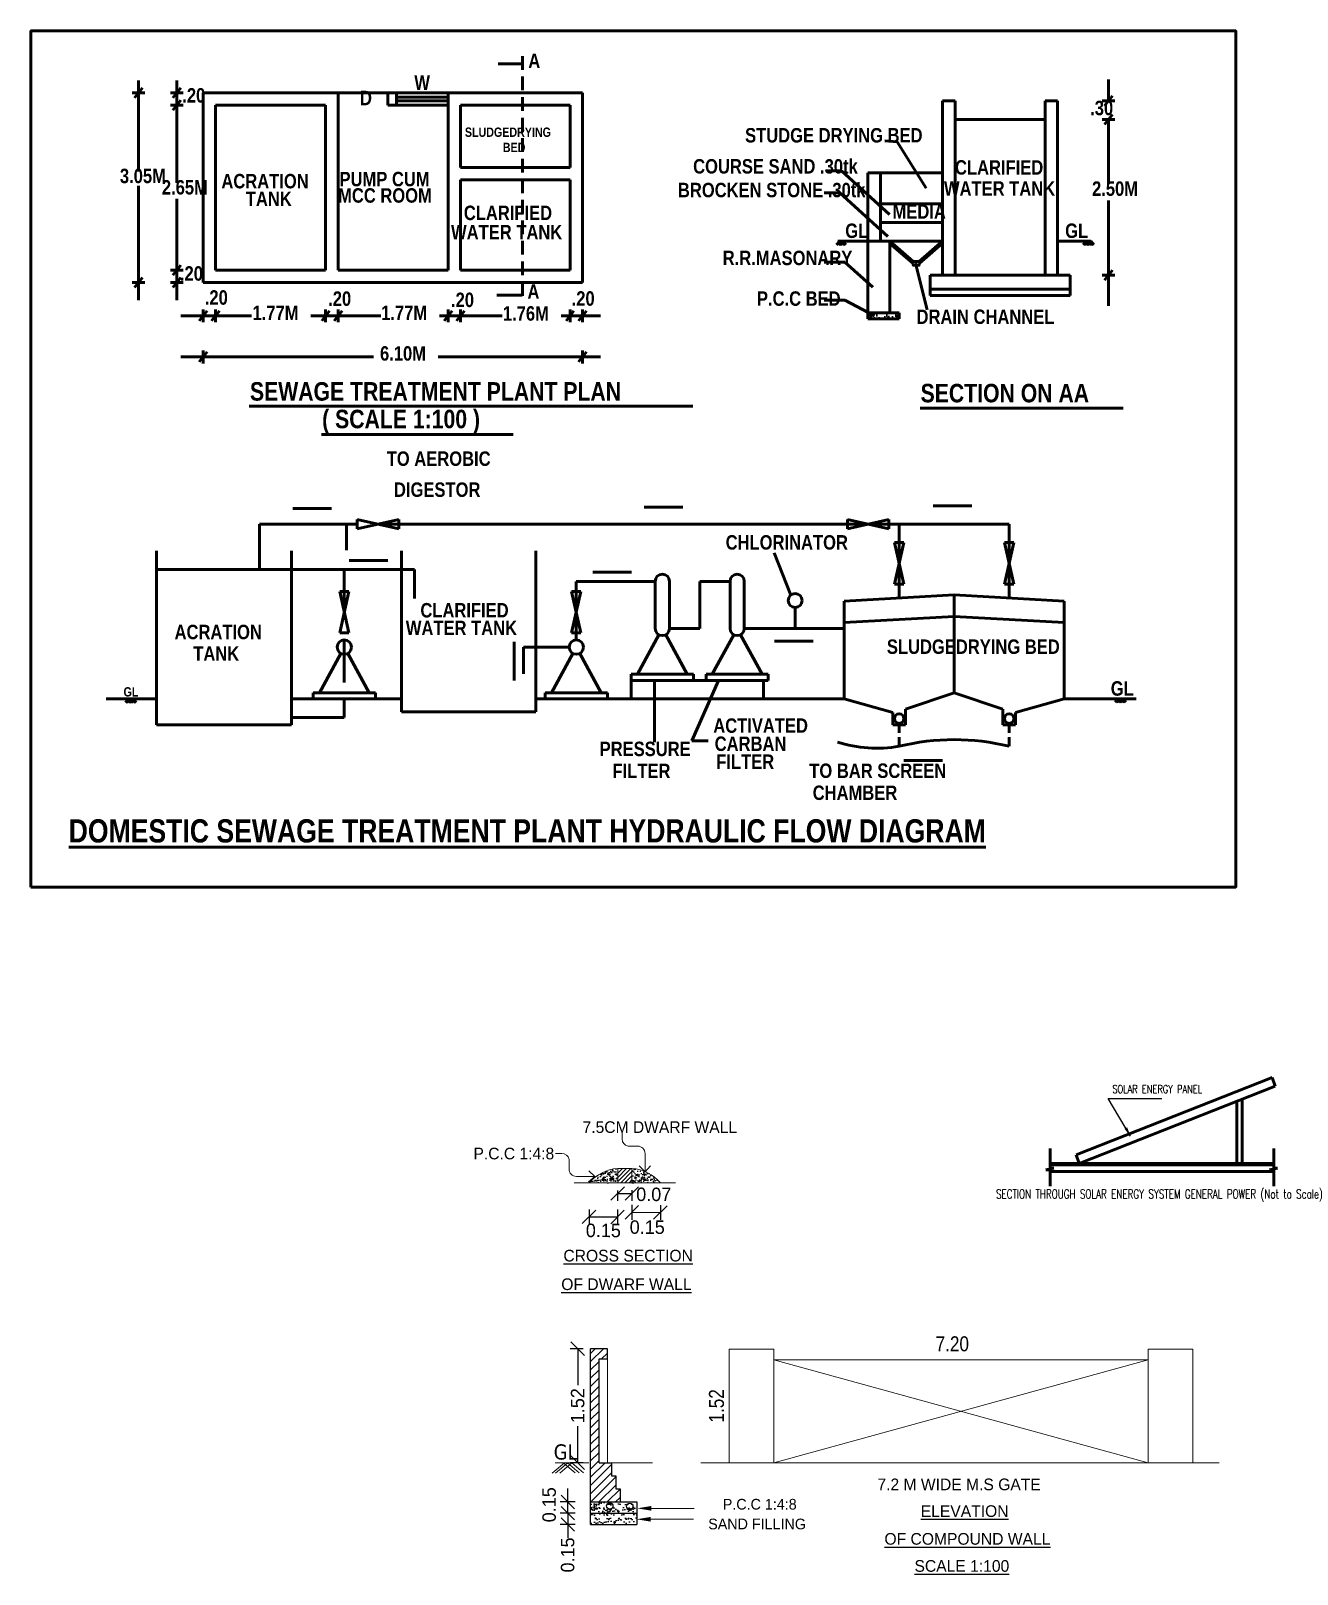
# Model space of a CAD drawing. Header units: metres. Extents: x 173383 to 173947, y -96409 to -96195.
# Drawn here: x 173429.5 to 173498.8, y -96279.5 to -96195 of the extents above; entities that cross this region are included whole.
import ezdxf
from ezdxf.enums import TextEntityAlignment as Align

# ---------------------------------------------------------------- set-up
doc = ezdxf.new("R2010")
doc.units = ezdxf.units.M
doc.header["$LTSCALE"] = 3
doc.header["$MEASUREMENT"] = 0
doc.linetypes.add('ACAD_ISO10W100', pattern=[18, 12, -3, 0, -3])
doc.linetypes.add('HIDDEN', pattern=[0.375, 0.25, -0.125])
doc.layers.get('0').update_dxf_attribs({"linetype": 'CONTINUOUS', "lineweight": 50})
doc.layers.get('Defpoints').update_dxf_attribs({"linetype": 'CONTINUOUS'})
for name, color, linetype, lineweight in [('0 @ 1', 7, 'CONTINUOUS', 50), ('ARROW', 8, 'CONTINUOUS', 25), ('ARROWS', 251, 'CONTINUOUS', 13), ('AU_SECTION LINES', 244, 'ACAD_ISO10W100', 25), ('THICK', 43, 'CONTINUOUS', 15), ('THIN', 11, 'CONTINUOUS', 15)]:
    doc.layers.add(name, color=color, linetype=linetype, lineweight=lineweight)
for name, color, linetype in [('2', 57, 'CONTINUOUS'), ('Dimension', 4, 'CONTINUOUS'), ('Hatch', 252, 'CONTINUOUS'), ('TEXT', 4, 'CONTINUOUS'), ('WALL', 7, 'CONTINUOUS')]:
    doc.layers.add(name, color=color, linetype=linetype)
doc.styles.add('Arch-Dim', font='romanc.shx', dxfattribs={"width": 0.75})
doc.styles.add('Arial', font='swisscbi.ttf')
doc.styles.add('ARIAL NARROW', font='')
doc.styles.add('RJ', font='ARIALN.TTF')
doc.styles.add('style1', font='romanc.shx', dxfattribs={"width": 0.7, "height": 0.25})
doc.styles.add('styler', font='romanc.shx', dxfattribs={"width": 0.7, "height": 0.25})
doc.styles.add('Tahoma', font='tahoma.ttf')
doc.styles.get('ARIAL NARROW').set_extended_font_data('Lydian BT')
doc.dimstyles.new('Annotative-UK', dxfattribs={"dimscale": 0, "dimtxt": 2.5, "dimasz": 1.5, "dimexe": 1.5, "dimexo": 1.5, "dimgap": 0.8, "dimtad": 1, "dimdec": 0, "dimdsep": 46, "dimtxsty": 'Arch-Dim', "dimblk": 'ARCHTICK', "dimcen": 2.5, "dimadec": 1, "dimazin": 2, "dimtfac": 1, "dimtdec": 0, "dimtix": 1, "dimtmove": 2, "dimatfit": 3, "dimfxl": 0, "dimtolj": 1, "dimtzin": 0, "dimarcsym": 0})
doc.dimstyles.new('RJ DIM', dxfattribs={"dimtxt": 0.23, "dimasz": 0.18, "dimexe": 0.1, "dimexo": 0.1, "dimgap": 0.09, "dimtad": 0, "dimzin": 0, "dimdsep": 46, "dimtxsty": 'ARIAL NARROW', "dimblk": 'OBLIQUE', "dimcen": 0.09, "dimclrd": 8, "dimclre": 8, "dimclrt": 7, "dimadec": 0, "dimazin": 0, "dimtfac": 1, "dimtofl": 0, "dimtmove": 2, "dimatfit": 3, "dimfxl": 0, "dimtolj": 1, "dimtzin": 0, "dimlwd": -1, "dimlwe": -1, "dimarcsym": 0})
doc.dimstyles.new('RJY', dxfattribs={"dimtxt": 2, "dimasz": 1, "dimexe": 0.18, "dimexo": 2, "dimgap": 0.09, "dimtad": 0, "dimdec": 1, "dimzin": 0, "dimdsep": 46, "dimtxsty": 'RJ', "dimblk": 'ARCHTICK', "dimcen": 0.09, "dimse1": 1, "dimse2": 1, "dimsd1": 1, "dimsd2": 1, "dimclrt": 7, "dimadec": 0, "dimazin": 0, "dimtfac": 1, "dimtdec": 1, "dimtofl": 0, "dimtmove": 0, "dimatfit": 3, "dimfxl": 0, "dimtolj": 1, "dimtzin": 0, "dimarcsym": 0})
doc.dimstyles.get("Standard").update_dxf_attribs({"dimtxt": 0.25, "dimasz": 0.15, "dimexe": 0.15, "dimexo": 0.15, "dimgap": 0.15, "dimtad": 1, "dimzin": 3, "dimdsep": 46, "dimtxsty": 'style1', "dimblk": 'ARCHTICK', "dimcen": 0, "dimdle": 0.15, "dimse1": 1, "dimse2": 1, "dimclrd": 8, "dimclre": 13, "dimclrt": 7, "dimadec": 0, "dimazin": 0, "dimtfac": 0.65, "dimtix": 1, "dimtofl": 0, "dimtmove": 0, "dimatfit": 3, "dimfxl": 0, "dimtolj": 1, "dimtzin": 0, "dimlwd": -1, "dimlwe": -1, "dimarcsym": 0})
pattern_1 = [(37.5, (969.301176, 380.844214), (-0.002000055, 0.06117715), [0, -0.04826039, 0, -0.053975436, 0, -0.051594167]), (7.5, (969.301176, 380.844214), (0.056190864, 0.08960386), [0, -0.02603521, 0, -0.04349785, 0, -0.016668885]), (327.5, (969.262123, 380.844214), (0.098874803, 0.000179676), [0, -0.015875128, 0, -0.057150462, 0, -0.074613103]), (317.5, (969.26212, 380.84421), (0.09544529, 0.02786642), [0, -0.007937564, 0, -0.037465303, 0, -0.042862846])]
pattern_2 = [(37.5, (946.062666, 1249.33444), (-0.003149668, 0.0963411885), [0, -0.076, 0, -0.085, 0, -0.08125]), (7.5, (946.06267, 1249.33444), (0.088488835, 0.141107303), [0, -0.041, 0, -0.0685, 0, -0.02625]), (327.5, (946.001166, 1249.33444), (0.155707093, 0.000282953), [0, -0.025, 0, -0.09, 0, -0.1175]), (317.5, (946.00117, 1249.33444), (0.15030633, 0.043883778), [0, -0.0125, 0, -0.059, 0, -0.0675])]

# ---------------------------------------------------------------- blocks, each defined once
blk = doc.blocks.new('_ArchTick')
at = {"color": 0, "const_width": 0.15}
blk.add_lwpolyline([(-0.5, -0.5), (0.5, 0.5)], dxfattribs=at)
blk = doc.blocks.new('A$C6B2D379F')
at = {"layer": 'ARROWS'}
for q in [(14.5, 5), (24, 5.2)]:
    blk.add_line((19.4, 0), q, dxfattribs=at)
blk.add_lwpolyline([(19.4, 0), (19.4, 15.5, 0.404821), (13, 21.7), (5, 21.7, -0.366653), (0, 27.9), (0, 33.2)], format="xyb", dxfattribs=at)
blk = doc.blocks.new('_Oblique')
at = {"color": 0, "linetype": 'ByBlock', "lineweight": -2}
blk.add_line((-0.5, -0.5), (0.5, 0.5), dxfattribs=at)
blk = doc.blocks.new('*D12')
at = {"layer": 'Defpoints', "color": 0}
for p in [(949.77, 456.074), (950.151, 456.072), (950.149, 455.616)]:
    blk.add_point(p, dxfattribs=at)
at = {"layer": 'Dimension', "color": 8}
for p, q in [((949.768, 455.717), (949.768, 455.517)), ((949.768, 455.617), (950.149, 455.616)), ((950.149, 455.716), (950.149, 455.516))]:
    blk.add_line(p, q, dxfattribs=at)
at = {"layer": 'Dimension', "color": 8, "xscale": 0.18, "yscale": 0.18, "zscale": 0.18}
for p, rotation in [((949.768, 455.617), 179.7923062848879), ((950.149, 455.616), 359.792306284888)]:
    blk.add_blockref('_Oblique', p, dxfattribs=dict(at, rotation=rotation))
at = {"layer": 'Dimension', "color": 7, "insert": (949.96, 455.435), "char_height": 0.18, "attachment_point": 5, "rotation": 359.7923, "style": 'ARIAL NARROW'}
blk.add_mtext('\\A1;0.15', dxfattribs=at)
blk = doc.blocks.new('*D13')
at = {"layer": 'Defpoints', "color": 0}
for p in [(950.151, 456.072), (950.341, 456.074), (950.341, 455.931)]:
    blk.add_point(p, dxfattribs=at)
at = {"layer": 'Dimension', "color": 8}
for p, q in [((950.15, 455.972), (950.15, 455.831)), ((950.15, 455.931), (950.341, 455.931)), ((950.341, 455.974), (950.34, 455.831))]:
    blk.add_line(p, q, dxfattribs=at)
at = {"layer": 'Dimension', "color": 8, "xscale": 0.18, "yscale": 0.18, "zscale": 0.18}
for p, rotation in [((950.15, 455.931), 179.7923062834998), ((950.341, 455.931), 359.7923062834999)]:
    blk.add_blockref('_Oblique', p, dxfattribs=dict(at, rotation=rotation))
at = {"layer": 'Dimension', "color": 7, "insert": (950.633, 455.917), "char_height": 0.18, "attachment_point": 5, "rotation": 359.7923, "style": 'ARIAL NARROW'}
blk.add_mtext('\\A1;0.07', dxfattribs=at)
blk = doc.blocks.new('*D6')
at = {"layer": 'Defpoints', "color": 0}
for p in [(950.341, 456.074), (950.724, 456.074), (950.722, 455.676)]:
    blk.add_point(p, dxfattribs=at)
at = {"layer": 'Dimension', "color": 8}
for p, q in [((950.34, 455.778), (950.339, 455.578)), ((950.723, 455.776), (950.722, 455.576)), ((950.34, 455.678), (950.722, 455.676))]:
    blk.add_line(p, q, dxfattribs=at)
at = {"layer": 'Dimension', "color": 8, "xscale": 0.18, "yscale": 0.18, "zscale": 0.18}
for p, rotation in [((950.34, 455.678), 179.7923062834998), ((950.722, 455.676), 359.7923062834999)]:
    blk.add_blockref('_Oblique', p, dxfattribs=dict(at, rotation=rotation))
at = {"layer": 'Dimension', "color": 7, "insert": (950.546, 455.479), "char_height": 0.18, "attachment_point": 5, "rotation": 359.7923, "style": 'ARIAL NARROW'}
blk.add_mtext('\\A1;0.15', dxfattribs=at)
blk = doc.blocks.new('*D7')
at = {"layer": 'Defpoints', "color": 0}
for p in [(949.484, 451.656), (949.789, 451.656), (949.789, 451.506)]:
    blk.add_point(p, dxfattribs=at)
at = {"layer": 'Dimension', "color": 8}
for p, q in [((949.484, 451.656), (949.484, 451.836)), ((949.584, 451.656), (949.384, 451.656)), ((949.584, 451.506), (949.384, 451.506)), ((949.484, 451.506), (949.484, 451.326))]:
    blk.add_line(p, q, dxfattribs=at)
at = {"layer": 'Dimension', "color": 8, "xscale": 0.18, "yscale": 0.18, "zscale": 0.18}
for p, rotation in [((949.484, 451.656), 270), ((949.484, 451.506), 90)]:
    blk.add_blockref('_Oblique', p, dxfattribs=dict(at, rotation=rotation))
at = {"layer": 'Dimension', "color": 7, "insert": (949.483, 451.098), "char_height": 0.18, "attachment_point": 5, "rotation": 90, "style": 'ARIAL NARROW'}
blk.add_mtext('\\A1;0.15', dxfattribs=at)
blk = doc.blocks.new('*D8')
at = {"layer": 'Defpoints', "color": 0}
for p in [(949.484, 451.806), (949.789, 451.806), (949.789, 451.656)]:
    blk.add_point(p, dxfattribs=at)
at = {"layer": 'Dimension', "color": 8}
for p, q in [((949.584, 451.806), (949.384, 451.806)), ((949.484, 451.806), (949.484, 451.986)), ((949.584, 451.656), (949.384, 451.656)), ((949.484, 451.656), (949.484, 451.476))]:
    blk.add_line(p, q, dxfattribs=at)
at = {"layer": 'Dimension', "color": 8, "xscale": 0.18, "yscale": 0.18, "zscale": 0.18}
for p, rotation in [((949.484, 451.806), 270), ((949.484, 451.656), 90)]:
    blk.add_blockref('_Oblique', p, dxfattribs=dict(at, rotation=rotation))
at = {"layer": 'Dimension', "color": 7, "insert": (949.236, 451.769), "char_height": 0.18, "attachment_point": 5, "rotation": 90, "style": 'ARIAL NARROW'}
blk.add_mtext('\\A1;0.15', dxfattribs=at)
blk = doc.blocks.new('*D9')
at = {"layer": 'Defpoints', "color": 0}
for p in [(949.617, 453.855), (949.789, 453.855), (949.789, 452.331)]:
    blk.add_point(p, dxfattribs=at)
at = {"layer": 'Dimension', "color": 8}
for p, q in [((949.689, 453.855), (949.517, 453.855)), ((949.617, 453.855), (949.617, 453.367)), ((949.617, 452.331), (949.617, 452.819)), ((949.689, 452.331), (949.517, 452.331))]:
    blk.add_line(p, q, dxfattribs=at)
at = {"layer": 'Dimension', "color": 8, "xscale": 0.18, "yscale": 0.18, "zscale": 0.18}
for p, rotation in [((949.617, 453.855), 90), ((949.617, 452.331), 270)]:
    blk.add_blockref('_Oblique', p, dxfattribs=dict(at, rotation=rotation))
at = {"layer": 'Dimension', "color": 7, "insert": (949.617, 453.093), "char_height": 0.18, "attachment_point": 5, "rotation": 90, "style": 'ARIAL NARROW'}
blk.add_mtext('\\A1;1.52', dxfattribs=at)
blk = doc.blocks.new('*D10')
at = {"layer": 'Defpoints', "color": 0}
for p in [(951.64, 453.851), (951.472, 452.331), (951.64, 452.331)]:
    blk.add_point(p, dxfattribs=at)
at = {"layer": 'Dimension', "color": 0, "insert": (951.472, 453.091), "char_height": 0.2, "attachment_point": 5, "rotation": 90, "style": 'RJ'}
blk.add_mtext('\\A1;1.52', dxfattribs=at)
blk = doc.blocks.new('*D11')
at = {"layer": 'Defpoints', "color": 0}
for p in [(957.238, 453.919), (952.238, 453.705), (957.238, 453.705)]:
    blk.add_point(p, dxfattribs=at)
at = {"layer": 'Dimension', "color": 0, "insert": (954.622, 453.919), "char_height": 0.2, "attachment_point": 5, "style": 'RJ'}
blk.add_mtext('\\A1;7.20', dxfattribs=at)
blk = doc.blocks.new('CW')
at = {"layer": 'Hatch', "ltscale": 0.5}
h = blk.add_hatch(dxfattribs=at)
h.set_pattern_fill('AR-SAND', color=256, scale=0.03175, style=0)
h.set_pattern_definition(pattern_1)
h.paths.add_polyline_path([(949.77, 456.074), (950.151, 456.074), (950.151, 456.264, 0.194649)])
h = blk.add_hatch(dxfattribs=at)
h.set_pattern_fill('AR-SAND', color=256, scale=0.03175, style=0)
h.set_pattern_definition(pattern_1)
h.paths.add_polyline_path([(950.342, 456.264), (950.341, 456.074), (950.724, 456.074, 0.194649)])
at = {"layer": 'Hatch'}
h = blk.add_hatch(dxfattribs=at)
h.set_pattern_fill('AR-SAND', color=256, scale=0.05, style=0)
h.set_pattern_definition(pattern_2)
h.paths.add_polyline_path([(949.789, 451.806), (949.789, 451.656), (950.408, 451.656), (950.408, 451.806)])
h = blk.add_hatch(dxfattribs=at)
h.set_pattern_fill('AR-SAND', color=256, scale=0.05, style=0)
h.set_pattern_definition(pattern_2)
h.paths.add_polyline_path([(950.408, 451.506), (950.408, 451.656), (949.789, 451.656), (949.789, 451.506)])
at = {"layer": 'THIN'}
h = blk.add_hatch(dxfattribs=at)
h.set_pattern_fill('ANSI31', color=256, scale=0.317503, style=0)
h.set_pattern_definition([(45, (969.301176, 380.844214), (-0.028063527, 0.028063527), [])])
h.paths.add_polyline_path([(950.341, 456.074), (950.342, 456.264), (950.151, 456.264), (950.151, 456.074)])
h = blk.add_hatch(dxfattribs=at)
h.set_pattern_fill('ANSI31', color=256, scale=0.625, style=0)
h.set_pattern_definition([(45, (966.39064, 392.05927), (-0.05524272, 0.05524272), [])])
h.paths.add_polyline_path([(949.789, 453.855), (949.789, 451.806), (950.183, 451.806), (950.183, 451.981), (950.127, 451.981), (950.127, 452.156), (950.07, 452.156), (950.07, 452.331), (949.902, 452.331), (949.902, 453.718), (950.014, 453.718), (950.014, 453.855)])
at = {"layer": 'Dimension', "color": 9, "ltscale": 0.7}
blk.add_line((950.341, 456.074), (950.366, 456.074), dxfattribs=at)
at = {"layer": 'Hatch', "ltscale": 0.5}
for centre, radius in [((949.965, 456.143), 0.00765), ((950.072, 456.135), 0.0121), ((950.394, 456.141), 0.00765), ((950.501, 456.134), 0.0121), ((949.95, 456.123), 0.0045), ((949.965, 456.113), 0.003), ((950.069, 456.117), 0.0045), ((950.091, 456.116), 0.00424), ((950.394, 456.111), 0.003), ((950.498, 456.116), 0.0045), ((950.52, 456.114), 0.00424)]:
    blk.add_circle(centre, radius, dxfattribs=at)
at = {"layer": 'Hatch'}
for centre, radius in [((949.824, 451.718), 0.0239), ((949.851, 451.763), 0.0156), ((949.871, 451.718), 0.0115), ((950.045, 451.753), 0.0428), ((950.032, 451.691), 0.0214), ((950.06, 451.703), 0.00631), ((950.313, 451.748), 0.0422), ((950.328, 451.7), 0.00665), ((950.358, 451.71), 0.00623)]:
    blk.add_circle(centre, radius, dxfattribs=at)
at = {"layer": 'THICK'}
for p, q in [((950.151, 456.264), (950.151, 456.074)), ((950.151, 456.264), (950.342, 456.264)), ((949.439, 452.331), (949.278, 452.189)), ((949.483, 452.331), (949.322, 452.189)), ((949.539, 452.331), (949.378, 452.189)), ((949.425, 452.331), (949.581, 452.194)), ((949.48, 452.331), (949.635, 452.194)), ((949.539, 452.331), (949.694, 452.194))]:
    blk.add_line(p, q, dxfattribs=at)
at = {"layer": 'THICK', "linetype": 'Continuous'}
for p, q in [((950.341, 456.074), (950.342, 456.264)), ((949.569, 456.074), (950.924, 456.074))]:
    blk.add_line(p, q, dxfattribs=at)
at = {"layer": 'THICK'}
for centre, start, end in [((950.196, 455.697), 94.4939, 138.5533), ((950.297, 455.697), 41.4467, 85.5061)]:
    blk.add_arc(centre, 0.569, start, end, dxfattribs=at)
at = {"layer": 'THIN'}
for p, q in [((950.014, 452.331), (950.014, 453.718)), ((951.64, 452.331), (951.64, 453.851)), ((951.64, 453.851), (952.238, 453.851)), ((952.238, 452.331), (952.238, 453.851)), ((952.238, 453.705), (957.238, 453.705)), ((957.238, 452.331), (952.238, 453.705)), ((952.238, 452.331), (957.238, 453.705)), ((957.238, 452.331), (957.238, 453.851)), ((957.238, 453.851), (957.35, 453.851)), ((957.35, 453.851), (957.836, 453.851)), ((957.836, 452.331), (957.836, 453.851)), ((949.317, 452.331), (949.765, 452.331)), ((950.07, 452.331), (950.615, 452.331)), ((951.264, 452.331), (958.187, 452.331))]:
    blk.add_line(p, q, dxfattribs=at)
for points in [[(950.599, 451.721), (950.599, 451.721), (951.172, 451.721)], [(950.59, 451.575), (950.59, 451.575), (951.162, 451.575)]]:
    blk.add_lwpolyline(points, dxfattribs=at)
for points in [[(950.59, 451.606), (950.404, 451.575), (950.59, 451.544)], [(950.599, 451.752), (950.413, 451.721), (950.599, 451.69)]]:
    blk.add_solid(points, dxfattribs=at)
at = {"layer": 'WALL'}
for p, q in [((949.789, 451.506), (949.789, 453.855)), ((950.014, 453.855), (949.789, 453.855)), ((949.902, 452.331), (949.902, 453.718)), ((949.902, 453.718), (950.014, 453.718)), ((950.014, 453.718), (950.014, 453.855)), ((949.902, 452.331), (950.07, 452.331)), ((950.07, 452.331), (950.07, 452.156)), ((950.07, 452.156), (950.127, 452.156)), ((950.127, 452.156), (950.127, 451.981)), ((949.789, 451.806), (950.408, 451.806)), ((950.127, 451.981), (950.183, 451.981)), ((950.183, 451.981), (950.183, 451.806)), ((950.408, 451.806), (950.408, 451.506)), ((949.789, 451.656), (950.408, 451.656)), ((949.789, 451.506), (950.408, 451.506))]:
    blk.add_line(p, q, dxfattribs=at)
at = {"layer": 'ARROW', "ltscale": 10, "xscale": 0.0158751282787528, "yscale": 0.0158751282787528, "zscale": 0.0158751282787528}
blk.add_blockref('A$C6B2D379F', (950.21, 456.218), dxfattribs=at)
at = {"layer": 'ARROW', "ltscale": 10, "xscale": -0.0158751282784727, "yscale": 0.0158751282784726, "zscale": 0.0158751282785405, "rotation": 90}
blk.add_blockref('A$C6B2D379F', (949.846, 456.465), dxfattribs=at)
at = {"layer": 'TEXT', "style": 'ARIAL NARROW'}
for s, height, p in [('7.5CM DWARF WALL', 0.15606, (951.746, 456.817)), ('P.C.C 1:4:8', 0.15606, (949.303, 456.464)), ('P.C.C 1:4:8', 0.14286, (952.543, 451.776)), ('SAND FILLING', 0.14286, (952.667, 451.512))]:
    blk.add_text(s, height=height, dxfattribs=at).set_placement(p, align=Align.MIDDLE_RIGHT)
for s, p in [('%%UCROSS SECTION', (950.291, 455.099)), ('%%UOF DWARF WALL', (950.268, 454.717)), ('%%UELEVATION', (954.787, 451.684)), ('%%UOF COMPOUND WALL', (954.824, 451.313)), ('%%USCALE 1:100', (954.75, 450.951))]:
    blk.add_text(s, height=0.15625, dxfattribs=at).set_placement(p, align=Align.MIDDLE_CENTER)
at = {"layer": 'TEXT', "style": 'Tahoma'}
blk.add_text('GL', height=0.2035, dxfattribs=at).set_placement((949.296, 452.373))
at = {"layer": 'TEXT', "insert": (954.713, 452.04), "char_height": 0.15625, "attachment_point": 5, "style": 'ARIAL NARROW'}
blk.add_mtext('7.2 M WIDE M.S GATE', dxfattribs=at)
at = {"layer": 'Dimension'}
for base, p1, p2, angle, text, dimstyle, override, picture, middle, dimtype in [((950.149, 455.616), (949.77, 456.074), (950.151, 456.072), 359.7923, '0.15', 'RJ DIM', {"dimtxt": 0.18}, '*D12', (949.96, 455.435), 129), ((950.341, 455.931), (950.151, 456.072), (950.341, 456.074), 179.7923, '0.07', 'RJ DIM', {"dimtxt": 0.18}, '*D13', (950.633, 455.917), 128), ((950.722, 455.676), (950.341, 456.074), (950.724, 456.074), 179.7923, '0.15', 'RJ DIM', {"dimtxt": 0.18}, '*D6', (950.546, 455.479), 128), ((957.238, 453.919), (952.238, 453.705), (957.238, 453.705), 0, '7.20', 'RJY', {"dimtxt": 0.2}, '*D11', (954.622, 453.919), 129), ((949.484, 451.806), (949.789, 451.656), (949.789, 451.806), 270, '0.15', 'RJ DIM', {"dimtxt": 0.18}, '*D8', (949.236, 451.769), 128), ((949.484, 451.656), (949.789, 451.506), (949.789, 451.656), 90, '0.15', 'RJ DIM', {"dimtxt": 0.18}, '*D7', (949.483, 451.098), 129)]:
    dim = blk.add_linear_dim(base=base, p1=p1, p2=p2, angle=angle, text=text, dimstyle=dimstyle, override=override, dxfattribs=at)
    dim.commit()
    dim.dimension.update_dxf_attribs({"geometry": picture, "text_midpoint": middle, "dimtype": dimtype})
for p1, p2, distance, dimstyle, override, picture, middle in [((949.789, 452.331), (949.789, 453.855), 0.172, 'RJ DIM', {"dimtxt": 0.18}, '*D9', (949.617, 453.093)), ((951.64, 453.851), (951.64, 452.331), -0.168, 'RJY', {"dimtxt": 0.2}, '*D10', (951.472, 453.091))]:
    dim = blk.add_aligned_dim(p1=p1, p2=p2, distance=distance, text='1.52', dimstyle=dimstyle, override=override, dxfattribs=at)
    dim.commit()
    dim.dimension.update_dxf_attribs({"geometry": picture, "text_midpoint": middle})

msp = doc.modelspace()

# ---------------------------------------------------------------- hatches: boundary and pattern name
h = msp.add_hatch()
h.set_pattern_fill('AR-CONC', color=256, scale=0.102091, style=0)
h.set_pattern_definition([(50, (173331.71796, -96280.11513), (0.7322594, -0.0640644), [0.0765684, -0.8422522]), (355, (173331.718, -96280.1151), (-0.141653, 0.7679218), [0.0612547, -0.6738018]), (100.4514, (173331.779, -96280.1205), (0.590607, 0.703857), [0.065073, -0.7158042]), (46.1842, (173331.718, -96279.91095), (1.089559, -0.1689803), [0.1148526, -1.263378]), (96.6356, (173331.8088, -96279.925), (0.954208, 0.9944884), [0.09761, -1.073706]), (351.1842, (173331.718, -96279.911), (0.954207, 0.994489), [0.091882, -1.010703]), (21, (173331.82006, -96279.962), (0.6093894, -0.4110384), [0.0765684, -0.8422522]), (326, (173331.82006, -96279.962), (0.2484035, 0.7403142), [0.0612547, -0.6738018]), (71.4514, (173331.87084, -96279.99625), (0.8577932, 0.3292752), [0.065073, -0.7158042]), (37.5, (173331.71796, -96280.11513), (0.01241414, 0.33985526), [0, -0.6656345, 0, -0.6840109, 0, -0.676354]), (7.5, (173331.71796, -96280.11513), (0.2685708, 0.4026596), [0, -0.3899883, 0, -0.6503208, 0, -0.2577802]), (327.5, (173331.4903, -96280.11513), (0.5449856, -0.02302653), [0, -0.255228, 0, -0.7963112, 0, -1.0566437]), (317.5, (173331.3882, -96280.11513), (0.5953816, 0.1021984), [0, -0.3317963, 0, -0.5288323, 0, -0.7503702])])
h.paths.add_polyline_path([(173475.282, -96210.458), (173475.282, -96210.798), (173476.983, -96210.798), (173476.983, -96210.458), (173476.473, -96210.458)])

# ---------------------------------------------------------------- linework, layer by layer
at = {"linetype": 'HIDDEN'}
msp.add_line((173456.374, -96196.402), (173456.374, -96209.835), dxfattribs=at)
for p, q in [((173435.359, -96202.719), (173435.359, -96197.739)), ((173437.457, -96203.341), (173437.457, -96197.739)), ((173488.441, -96198.863), (173488.441, -96197.689)), ((173435.009, -96198.412), (173435.708, -96198.412)), ((173435.141, -96198.686), (173435.576, -96198.138)), ((173437.108, -96198.412), (173437.807, -96198.412)), ((173437.24, -96198.686), (173437.675, -96198.138)), ((173446.282, -96198.412), (173438.898, -96198.412)), ((173438.898, -96198.412), (173438.898, -96208.802)), ((173446.282, -96199.093), (173446.282, -96198.412)), ((173446.282, -96198.412), (173449.005, -96198.412)), ((173459.656, -96198.412), (173449.005, -96198.412)), ((173449.005, -96199.093), (173449.005, -96198.412)), ((173449.481, -96199.093), (173449.481, -96198.412)), ((173449.481, -96198.651), (173452.306, -96198.651)), ((173452.306, -96199.093), (173452.306, -96198.412)), ((173459.656, -96208.802), (173459.656, -96198.412)), ((173488.224, -96199.137), (173488.659, -96198.589)), ((173437.108, -96199.093), (173437.807, -96199.093)), ((173437.24, -96199.367), (173437.675, -96198.819)), ((173445.602, -96199.093), (173439.578, -96199.093)), ((173439.578, -96199.093), (173439.578, -96208.121)), ((173445.602, -96208.121), (173445.602, -96199.093)), ((173446.282, -96208.121), (173446.282, -96199.093)), ((173452.306, -96199.093), (173449.005, -96199.093)), ((173449.481, -96198.855), (173452.306, -96198.855)), ((173452.306, -96208.121), (173452.306, -96199.093)), ((173458.976, -96199.093), (173452.986, -96199.093)), ((173452.986, -96202.506), (173452.986, -96199.093)), ((173458.976, -96202.506), (173458.976, -96199.093)), ((173479.365, -96208.392), (173479.365, -96198.863)), ((173479.365, -96198.863), (173480.046, -96198.863)), ((173480.046, -96198.863), (173480.046, -96208.392)), ((173485.661, -96198.863), (173484.98, -96198.863)), ((173484.98, -96198.863), (173484.98, -96199.884)), ((173485.661, -96199.884), (173485.661, -96198.863)), ((173488.092, -96198.863), (173488.791, -96198.863)), ((173484.98, -96199.884), (173480.046, -96199.884)), ((173484.98, -96199.884), (173484.98, -96208.392)), ((173485.661, -96208.392), (173485.661, -96199.884)), ((173488.092, -96199.884), (173488.791, -96199.884)), ((173488.224, -96200.158), (173488.659, -96199.61)), ((173488.441, -96203.415), (173488.441, -96199.856)), ((173458.976, -96202.506), (173452.986, -96202.506)), ((173475.962, -96202.801), (173475.282, -96202.801)), ((173475.282, -96202.801), (173475.282, -96206.544)), ((173475.962, -96204.503), (173475.962, -96202.801)), ((173475.962, -96202.801), (173479.365, -96202.801)), ((173435.359, -96209.768), (173435.359, -96203.501)), ((173452.986, -96208.121), (173452.986, -96203.187)), ((173458.976, -96203.187), (173452.986, -96203.187)), ((173458.976, -96208.121), (173458.976, -96203.187)), ((173437.457, -96209.768), (173437.457, -96204.217)), ((173475.962, -96205.524), (173475.962, -96204.503)), ((173475.962, -96204.503), (173479.365, -96204.503)), ((173488.441, -96210.075), (173488.441, -96204.318)), ((173475.962, -96206.544), (173475.962, -96205.524)), ((173475.962, -96205.524), (173479.365, -96205.524)), ((173473.741, -96206.544), (173473.568, -96206.731)), ((173473.626, -96206.544), (173475.437, -96206.544)), ((173473.663, -96206.544), (173473.835, -96206.731)), ((173473.837, -96206.544), (173473.664, -96206.731)), ((173473.896, -96206.544), (173473.724, -96206.731)), ((173473.741, -96206.544), (173473.914, -96206.731)), ((173473.837, -96206.544), (173474.009, -96206.731)), ((173473.896, -96206.544), (173474.069, -96206.731)), ((173475.282, -96206.544), (173475.962, -96206.544)), ((173475.282, -96206.544), (173475.282, -96210.798)), ((173479.365, -96206.544), (173475.962, -96206.544)), ((173475.962, -96206.544), (173476.473, -96206.544)), ((173476.473, -96206.544), (173476.473, -96210.458)), ((173476.473, -96206.544), (173479.365, -96206.544)), ((173477.76, -96207.655), (173476.473, -96206.544)), ((173477.76, -96207.757), (173476.473, -96206.658)), ((173479.365, -96206.544), (173478.078, -96207.655)), ((173478.078, -96207.757), (173479.365, -96206.642)), ((173485.661, -96208.392), (173485.661, -96206.544)), ((173485.661, -96206.544), (173487.472, -96206.544)), ((173487.238, -96206.544), (173487.066, -96206.731)), ((173487.316, -96206.544), (173487.144, -96206.731)), ((173487.238, -96206.544), (173487.411, -96206.731)), ((173487.412, -96206.544), (173487.239, -96206.731)), ((173487.472, -96206.544), (173487.299, -96206.731)), ((173487.316, -96206.544), (173487.489, -96206.731)), ((173487.412, -96206.544), (173487.585, -96206.731)), ((173487.472, -96206.544), (173487.644, -96206.731)), ((173437.24, -96208.395), (173437.675, -96207.847)), ((173474.012, -96207.682), (173472.882, -96207.682)), ((173435.009, -96208.802), (173435.708, -96208.802)), ((173435.141, -96209.076), (173435.576, -96208.528)), ((173437.108, -96208.121), (173437.807, -96208.121)), ((173437.108, -96208.802), (173437.807, -96208.802)), ((173437.24, -96209.076), (173437.675, -96208.528)), ((173438.898, -96208.802), (173459.656, -96208.802)), ((173439.578, -96208.121), (173445.602, -96208.121)), ((173446.282, -96208.121), (173452.306, -96208.121)), ((173452.986, -96208.121), (173458.976, -96208.121)), ((173478.685, -96209.175), (173478.685, -96208.392)), ((173478.685, -96208.392), (173479.365, -96208.392)), ((173480.046, -96208.392), (173479.365, -96208.392)), ((173484.98, -96208.392), (173480.046, -96208.392)), ((173484.98, -96208.392), (173485.661, -96208.392)), ((173485.661, -96208.392), (173486.342, -96208.392)), ((173486.342, -96208.392), (173486.342, -96209.175)), ((173488.092, -96208.392), (173488.791, -96208.392)), ((173488.224, -96208.666), (173488.659, -96208.118)), ((173479.365, -96209.175), (173478.685, -96209.175)), ((173478.685, -96209.515), (173478.685, -96209.175)), ((173486.342, -96209.515), (173478.685, -96209.515)), ((173486.342, -96209.175), (173479.365, -96209.175)), ((173486.342, -96209.175), (173486.342, -96209.515)), ((173438.681, -96210.899), (173439.115, -96210.351)), ((173438.898, -96210.975), (173438.898, -96210.276)), ((173439.361, -96210.899), (173439.796, -96210.351)), ((173439.578, -96210.975), (173439.578, -96210.276)), ((173445.385, -96210.899), (173445.819, -96210.351)), ((173445.602, -96210.975), (173445.602, -96210.276)), ((173446.065, -96210.899), (173446.5, -96210.351)), ((173446.282, -96210.975), (173446.282, -96210.276)), ((173452.089, -96210.899), (173452.523, -96210.351)), ((173452.306, -96210.975), (173452.306, -96210.276)), ((173452.769, -96210.899), (173453.204, -96210.351)), ((173452.986, -96210.975), (173452.986, -96210.276)), ((173458.759, -96210.899), (173459.193, -96210.351)), ((173458.976, -96210.975), (173458.976, -96210.276)), ((173459.439, -96210.899), (173459.874, -96210.351)), ((173459.656, -96210.975), (173459.656, -96210.276)), ((173476.473, -96210.458), (173475.282, -96210.458)), ((173476.473, -96210.458), (173476.983, -96210.458)), ((173476.983, -96210.798), (173476.983, -96210.458)), ((173437.668, -96210.625), (173441.548, -96210.625)), ((173444.784, -96210.625), (173448.625, -96210.625)), ((173451.825, -96210.625), (173455.264, -96210.625)), ((173458.489, -96210.625), (173460.643, -96210.625)), ((173475.282, -96210.798), (173476.983, -96210.798)), ((173437.668, -96212.881), (173448.224, -96212.881)), ((173438.681, -96213.155), (173439.115, -96212.607)), ((173438.898, -96213.231), (173438.898, -96212.531)), ((173451.765, -96212.881), (173460.643, -96212.881)), ((173459.439, -96213.155), (173459.874, -96212.607)), ((173459.656, -96213.231), (173459.656, -96212.531)), ((173441.413, -96215.573), (173454.266, -96215.573)), ((173454.266, -96215.573), (173465.691, -96215.573)), ((173478.131, -96215.677), (173484.15, -96215.677)), ((173484.15, -96215.677), (173489.244, -96215.677)), ((173445.379, -96217.13), (173450.76, -96217.13)), ((173450.76, -96217.13), (173455.865, -96217.13)), ((173441.986, -96224.512), (173441.986, -96222.039)), ((173441.986, -96222.039), (173447.329, -96222.039)), ((173446.743, -96222.039), (173446.743, -96223.454)), ((173447.329, -96221.785), (173447.329, -96222.294)), ((173449.599, -96221.785), (173447.329, -96222.294)), ((173447.329, -96221.785), (173449.599, -96222.294)), ((173448.464, -96222.039), (173483.011, -96222.039)), ((173448.464, -96222.039), (173449.599, -96222.039)), ((173449.599, -96221.785), (173449.599, -96222.294)), ((173474.156, -96221.785), (173474.156, -96222.294)), ((173476.426, -96221.785), (173474.156, -96222.294)), ((173474.156, -96221.785), (173476.426, -96222.294)), ((173475.291, -96222.039), (173476.426, -96222.039)), ((173476.426, -96221.785), (173476.426, -96222.294)), ((173476.988, -96223.047), (173476.988, -96222.039)), ((173483.011, -96223.419), (173483.011, -96222.039)), ((173476.734, -96223.047), (173477.242, -96223.047)), ((173476.734, -96223.047), (173477.242, -96225.317)), ((173476.734, -96225.317), (173477.242, -96223.047)), ((173476.988, -96224.182), (173476.988, -96223.047)), ((173482.757, -96223.047), (173483.266, -96223.047)), ((173482.757, -96223.047), (173483.266, -96225.317)), ((173482.757, -96225.317), (173483.266, -96223.047)), ((173483.011, -96224.182), (173483.011, -96223.047)), ((173436.347, -96233.02), (173436.347, -96223.491)), ((173443.731, -96224.512), (173443.731, -96223.491)), ((173443.731, -96223.491), (173443.731, -96224.512)), ((173449.755, -96224.512), (173449.755, -96223.491)), ((173457.105, -96232.313), (173457.105, -96223.491)), ((173443.731, -96224.512), (173436.347, -96224.512)), ((173443.731, -96233.02), (173443.731, -96224.512)), ((173443.731, -96224.512), (173449.755, -96224.512)), ((173446.624, -96226.851), (173446.624, -96224.512)), ((173449.755, -96231.606), (173449.755, -96224.512)), ((173449.755, -96224.512), (173450.457, -96224.512)), ((173450.457, -96224.512), (173450.457, -96226.099)), ((173476.988, -96224.182), (173476.988, -96226.08)), ((173483.011, -96224.182), (173483.011, -96226.08)), ((173446.37, -96225.716), (173446.878, -96225.716)), ((173446.37, -96225.716), (173446.878, -96227.986)), ((173446.37, -96227.986), (173446.878, -96225.716)), ((173459.065, -96225.716), (173459.574, -96225.716)), ((173459.065, -96225.716), (173459.574, -96227.986)), ((173459.065, -96227.986), (173459.574, -96225.716)), ((173459.32, -96225.716), (173459.32, -96225.166)), ((173459.32, -96225.166), (173463.639, -96225.166)), ((173459.32, -96226.851), (173459.32, -96225.716)), ((173463.639, -96227.748), (173463.639, -96225.166)), ((173464.419, -96227.748), (173464.419, -96225.166)), ((173466.076, -96225.166), (173467.733, -96225.166)), ((173466.076, -96227.748), (173466.076, -96225.166)), ((173467.733, -96227.748), (173467.733, -96225.166)), ((173468.513, -96227.748), (173468.513, -96225.166)), ((173476.734, -96225.317), (173477.242, -96225.317)), ((173482.757, -96225.317), (173483.266, -96225.317)), ((173471.298, -96227.748), (173471.298, -96226.593)), ((173473.976, -96226.25), (173480, -96225.91)), ((173473.976, -96231.606), (173473.976, -96226.25)), ((173473.976, -96226.25), (173473.976, -96227.426)), ((173480, -96231.266), (173480, -96225.91)), ((173480, -96225.91), (173486.023, -96226.25)), ((173480, -96225.91), (173480, -96227.086)), ((173486.023, -96231.606), (173486.023, -96226.25)), ((173486.023, -96226.25), (173486.023, -96227.426)), ((173459.32, -96226.851), (173459.32, -96228.376)), ((173473.976, -96227.426), (173480, -96227.086)), ((173480, -96227.086), (173486.023, -96227.426)), ((173446.37, -96227.986), (173446.878, -96227.986)), ((173459.065, -96227.986), (173459.574, -96227.986)), ((173463.842, -96228.09), (173462.668, -96230.248)), ((173464.215, -96228.09), (173465.39, -96230.248)), ((173464.419, -96227.748), (173466.076, -96227.748)), ((173467.937, -96228.09), (173466.762, -96230.248)), ((173468.31, -96228.09), (173469.484, -96230.248)), ((173468.513, -96227.748), (173473.976, -96227.748)), ((173446.438, -96229.108), (173445.263, -96231.266)), ((173446.624, -96228.376), (173446.624, -96230.71)), ((173446.811, -96229.108), (173447.985, -96231.266)), ((173458.93, -96228.766), (173456.433, -96228.766)), ((173456.433, -96228.766), (173456.433, -96230.234)), ((173459.133, -96229.108), (173457.958, -96231.266)), ((173459.506, -96229.108), (173460.681, -96231.266)), ((173462.327, -96230.588), (173462.327, -96230.248)), ((173462.327, -96230.248), (173464.029, -96230.248)), ((173462.327, -96231.606), (173462.327, -96230.588)), ((173465.73, -96230.588), (173462.327, -96230.588)), ((173464.029, -96230.248), (173465.73, -96230.248)), ((173465.73, -96230.248), (173465.73, -96230.588)), ((173465.73, -96230.588), (173466.422, -96230.588)), ((173466.422, -96230.588), (173466.422, -96230.248)), ((173466.422, -96230.248), (173468.123, -96230.248)), ((173469.825, -96230.588), (173466.422, -96230.588)), ((173468.123, -96230.248), (173469.825, -96230.248)), ((173469.57, -96230.588), (173469.57, -96231.606)), ((173469.825, -96230.248), (173469.825, -96230.588)), ((173436.347, -96231.606), (173433.587, -96231.606)), ((173434.824, -96231.606), (173434.651, -96231.793)), ((173434.902, -96231.606), (173434.729, -96231.793)), ((173434.824, -96231.606), (173434.996, -96231.793)), ((173434.997, -96231.606), (173434.825, -96231.793)), ((173435.057, -96231.606), (173434.884, -96231.793)), ((173434.902, -96231.606), (173435.074, -96231.793)), ((173434.997, -96231.606), (173435.17, -96231.793)), ((173435.057, -96231.606), (173435.23, -96231.793)), ((173436.347, -96233.02), (173436.347, -96231.606)), ((173443.731, -96231.606), (173449.755, -96231.606)), ((173443.731, -96231.606), (173449.755, -96231.606)), ((173443.731, -96233.02), (173443.731, -96231.606)), ((173443.731, -96231.606), (173444.244, -96231.606)), ((173444.923, -96231.606), (173444.923, -96231.266)), ((173444.923, -96231.266), (173446.624, -96231.266)), ((173444.923, -96231.266), (173445.263, -96231.266)), ((173446.624, -96231.266), (173448.326, -96231.266)), ((173446.624, -96232.624), (173446.624, -96231.606)), ((173448.326, -96231.266), (173447.985, -96231.266)), ((173448.326, -96231.266), (173448.326, -96231.606)), ((173449.755, -96232.313), (173449.755, -96231.606)), ((173457.105, -96231.606), (173473.976, -96231.606)), ((173457.105, -96231.606), (173457.618, -96231.606)), ((173457.618, -96231.606), (173457.618, -96231.266)), ((173457.618, -96231.266), (173459.32, -96231.266)), ((173457.618, -96231.266), (173457.958, -96231.266)), ((173457.618, -96231.606), (173457.618, -96231.266)), ((173457.618, -96231.266), (173459.32, -96231.266)), ((173457.618, -96231.266), (173457.958, -96231.266)), ((173459.32, -96231.266), (173461.021, -96231.266)), ((173459.32, -96231.266), (173461.021, -96231.266)), ((173461.021, -96231.266), (173460.681, -96231.266)), ((173461.021, -96231.266), (173460.681, -96231.266)), ((173461.021, -96231.266), (173461.021, -96231.606)), ((173461.021, -96231.266), (173461.021, -96231.606)), ((173476.648, -96232.339), (173473.976, -96231.606)), ((173477.328, -96232.169), (173480, -96231.266)), ((173480, -96231.266), (173482.671, -96232.169)), ((173483.352, -96232.339), (173486.023, -96231.606)), ((173486.023, -96231.606), (173489.967, -96231.606)), ((173488.98, -96231.603), (173488.807, -96231.789)), ((173489.058, -96231.603), (173488.885, -96231.789)), ((173488.98, -96231.603), (173489.152, -96231.789)), ((173489.153, -96231.603), (173488.981, -96231.789)), ((173489.213, -96231.603), (173489.04, -96231.789)), ((173489.058, -96231.603), (173489.23, -96231.789)), ((173489.153, -96231.603), (173489.326, -96231.789)), ((173489.213, -96231.603), (173489.386, -96231.789)), ((173449.755, -96232.313), (173450.435, -96232.313)), ((173450.435, -96232.313), (173456.425, -96232.313)), ((173456.425, -96232.313), (173457.105, -96232.313)), ((173476.648, -96233.02), (173476.648, -96232.339)), ((173477.328, -96233.02), (173477.328, -96232.169)), ((173482.671, -96233.02), (173482.671, -96232.169)), ((173483.352, -96233.02), (173483.352, -96232.339)), ((173436.347, -96233.02), (173437.027, -96233.02)), ((173437.027, -96233.02), (173443.051, -96233.02)), ((173443.051, -96233.02), (173443.731, -96233.02)), ((173443.731, -96232.624), (173446.624, -96232.624)), ((173476.648, -96233.02), (173477.328, -96233.02)), ((173476.988, -96232.943), (173476.988, -96233.451)), ((173482.671, -96233.02), (173483.352, -96233.02)), ((173483.011, -96232.943), (173483.011, -96233.451)), ((173476.988, -96233.691), (173476.988, -96234.199)), ((173483.011, -96233.691), (173483.011, -96234.199))]:
    msp.add_line(p, q)
at = {"linetype": 'Continuous'}
for p, q in [((173497.404, -96252.324), (173486.681, -96256.566)), ((173497.562, -96252.807), (173486.839, -96257.049)), ((173497.404, -96252.324), (173497.562, -96252.807)), ((173495.47, -96257.049), (173495.47, -96253.635)), ((173495.761, -96257.049), (173495.761, -96253.519)), ((173485.251, -96256.221), (173485.251, -96257.29)), ((173486.681, -96256.566), (173486.839, -96257.049)), ((173497.494, -96256.221), (173497.494, -96257.29)), ((173485.454, -96257.29), (173485.013, -96257.381)), ((173485.013, -96257.381), (173485.249, -96257.381)), ((173485.249, -96257.381), (173485.249, -96258.28)), ((173485.249, -96257.486), (173497.492, -96257.486)), ((173485.251, -96257.049), (173497.494, -96257.049)), ((173485.251, -96257.122), (173497.494, -96257.122)), ((173485.251, -96257.29), (173485.454, -96257.29)), ((173497.698, -96257.29), (173497.257, -96257.381)), ((173497.257, -96257.381), (173497.492, -96257.381)), ((173497.492, -96257.381), (173497.492, -96258.28)), ((173497.494, -96257.29), (173497.698, -96257.29))]:
    msp.add_line(p, q, dxfattribs=at)
msp.add_lwpolyline([(173429.47, -96241.908), (173495.414, -96241.908), (173495.414, -96195.024), (173429.47, -96195.024)], close=True)
for points in [[(173456.354, -96196.827), (173455.048, -96196.827)], [(173477.76, -96207.655), (173478.078, -96207.655)], [(173478.078, -96207.757), (173478.078, -96207.858), (173477.76, -96207.858), (173477.76, -96207.757)], [(173456.361, -96209.487), (173454.978, -96209.487)]]:
    msp.add_lwpolyline(points)
for centre, radius in [((173471.298, -96226.216), 0.377), ((173446.624, -96228.766), 0.39), ((173459.32, -96228.766), 0.39), ((173476.988, -96232.679), 0.263), ((173483.011, -96232.679), 0.263)]:
    msp.add_circle(centre, radius)
for centre, radius, start, end in [((173464.029, -96225.166), 0.39, 0, 180), ((173468.123, -96225.166), 0.39, 0, 180), ((173464.029, -96227.748), 0.39, 180, 0), ((173468.123, -96227.748), 0.39, 180, 0), ((173475.775, -96227.101), 7.201, 252.51524, 279.69952), ((173480, -96246.451), 12.617, 76.18969, 103.81031)]:
    msp.add_arc(centre, radius, start, end)
for points in [[(173456.106, -96196.783), (173456.374, -96196.827), (173456.106, -96196.872)], [(173456.107, -96209.442), (173456.374, -96209.486), (173456.107, -96209.531)]]:
    msp.add_solid(points)

# ---------------------------------------------------------------- block references
at = {"layer": '2', "xscale": 4.095999999968626, "yscale": 4.095999999968626, "zscale": 4.095999999968626}
msp.add_blockref('CW', (169569.765, -98126.172), dxfattribs=at)

# ---------------------------------------------------------------- texts
at = {"style": 'Arial'}
for s, height, p in [('A', 0.791, (173456.693, -96197.059)), ('W', 0.791, (173450.455, -96198.253)), ('.20', 0.7908, (173437.755, -96198.948)), ('D', 0.791, (173447.482, -96199.095)), ('.30', 0.7908, (173487.442, -96199.64)), ('SLUDGEDRYING', 0.51046, (173453.222, -96200.827)), ('STUDGE DRYING BED', 0.79084, (173468.557, -96201.136)), ('BED', 0.5105, (173455.297, -96201.661)), ('COURSE SAND .30tk', 0.79084, (173465.713, -96202.836)), ('CLARIFIED', 0.7908, (173480.046, -96202.896)), ('3.05M', 0.7908, (173434.341, -96203.362)), ('ACRATION', 0.7908, (173439.896, -96203.648)), ('PUMP CUM', 0.7908, (173446.36, -96203.534)), ('2.65M', 0.7908, (173436.638, -96203.984)), ('MCC ROOM', 0.7908, (173446.282, -96204.432)), ('BROCKEN STONE .30tk', 0.79084, (173464.881, -96204.135)), ('WATER TANK', 0.7908, (173479.441, -96204.051)), ('2.50M', 0.7908, (173487.545, -96204.058)), ('TANK', 0.7908, (173441.233, -96204.615)), ('CLARIFIED', 0.7908, (173453.164, -96205.384)), ('MEDIA', 0.7908, (173476.627, -96205.312)), ('WATER TANK', 0.7908, (173452.465, -96206.438)), ('GL', 0.7908, (173474.038, -96206.364)), ('GL', 0.7908, (173486.073, -96206.364)), ('R.R.MASONARY', 0.79084, (173467.332, -96207.851)), ('.20', 0.7908, (173437.626, -96208.702)), ('.20', 0.7908, (173438.989, -96210.018)), ('.20', 0.7908, (173445.739, -96210.082)), ('.20', 0.7908, (173452.462, -96210.147)), ('A', 0.791, (173456.647, -96209.693)), ('.20', 0.7908, (173459.065, -96210.072)), ('P.C.C BED', 0.7908, (173469.206, -96210.077)), ('1.77M', 0.7908, (173441.598, -96210.862)), ('1.77M ', 0.7908, (173448.639, -96210.858)), ('1.76M', 0.7908, (173455.3, -96210.891)), ('DRAIN CHANNEL', 0.79084, (173477.941, -96211.073)), ('6.10M', 0.7908, (173448.576, -96213.08)), ('SEWAGE TREATMENT PLANT PLAN', 1.01329, (173441.459, -96215.271)), ('SECTION ON AA', 1.01329, (173478.162, -96215.364)), ('( SCALE 1:100 )', 1.01329, (173445.41, -96216.783)), ('TO AEROBIC', 0.7908, (173448.943, -96218.843)), ('DIGESTOR', 0.7908, (173449.341, -96220.54)), ('CHLORINATOR', 0.79084, (173467.493, -96223.427)), ('CLARIFIED', 0.7908, (173450.787, -96227.143)), ('WATER TANK', 0.7908, (173449.99, -96228.112)), ('ACRATION', 0.7908, (173437.334, -96228.334)), ('TANK', 0.7908, (173438.357, -96229.516)), ('SLUDGEDRYING BED', 0.79084, (173476.318, -96229.138)), ('GL', 0.7908, (173488.568, -96231.426)), ('GL', 0.5105, (173434.54, -96231.471)), ('ACTIVATED', 0.7908, (173466.816, -96233.459)), ('PRESSURE', 0.7908, (173460.598, -96234.735)), ('CARBAN', 0.7908, (173466.893, -96234.453)), ('FILTER', 0.7908, (173466.977, -96235.436)), ('FILTER', 0.7908, (173461.301, -96235.942)), ('TO BAR SCREEN', 0.79084, (173472.069, -96235.931)), ('CHAMBER', 0.7908, (173472.258, -96237.136)), ('%%UDOMESTIC SEWAGE TREATMENT PLANT HYDRAULIC FLOW DIAGRAM', 1.27047, (173431.539, -96239.464))]:
    msp.add_text(s, height=height, dxfattribs=at).set_placement(p)
at = {"color": 6, "insert": (173491.231, -96258.462), "char_height": 0.5, "width": 17.71397, "attachment_point": 2, "style": 'styler'}
msp.add_mtext('SECTION THROUGH SOLAR ENERGY SYSTEM GENERAL POWER (Not to Scale)', dxfattribs=at)
at = {"layer": 'AU_SECTION LINES', "style": 'styler', "width": 0.75}
msp.add_text('SOLAR ENERGY PANEL', height=0.44, dxfattribs=at).set_placement((173491.112, -96252.966), align=Align.MIDDLE)

# ---------------------------------------------------------------- leaders
for points in [[(173478.466, -96203.629), (173476.873, -96201.092), (173476.208, -96201.039)], [(173476.466, -96205.08), (173473.833, -96202.685), (173472.99, -96202.685)], [(173476.368, -96206.287), (173473.736, -96203.892), (173472.892, -96203.892)], [(173475.549, -96209.059), (173474.012, -96207.682)], [(173477.891, -96207.744), (173478.53, -96210.304)], [(173475.645, -96210.629), (173474.012, -96209.778), (173472.882, -96209.778)], [(173443.809, -96221.185), (173445.921, -96221.185)], [(173443.809, -96221.185), (173445.921, -96221.185)], [(173465.148, -96221.109), (173463.036, -96221.109)], [(173480.969, -96221.032), (173478.857, -96221.032)], [(173449.003, -96224.016), (173446.892, -96224.016)], [(173471.061, -96225.922), (173470.15, -96223.598)], [(173462.341, -96224.667), (173460.23, -96224.667)], [(173455.915, -96228.484), (173455.915, -96230.596)], [(173472.283, -96228.442), (173470.171, -96228.442)], [(173463.592, -96230.588), (173463.592, -96233.978)], [(173467.108, -96230.588), (173465.645, -96233.902), (173466.535, -96233.902)], [(173477.251, -96234.967), (173479.362, -96234.967)]]:
    msp.add_leader(points, dimstyle='Standard', override={"dimgap": 0.09, "dimtad": 0})
at = {"layer": '0 @ 1'}
msp.add_leader([(173489.651, -96255.538), (173488.435, -96253.482), (173491.366, -96253.479)], dimstyle='Annotative-UK', override={"dimscale": 1, "dimasz": 0.5, "dimzin": 3}, dxfattribs=at)

doc.saveas('drawing.dxf')
